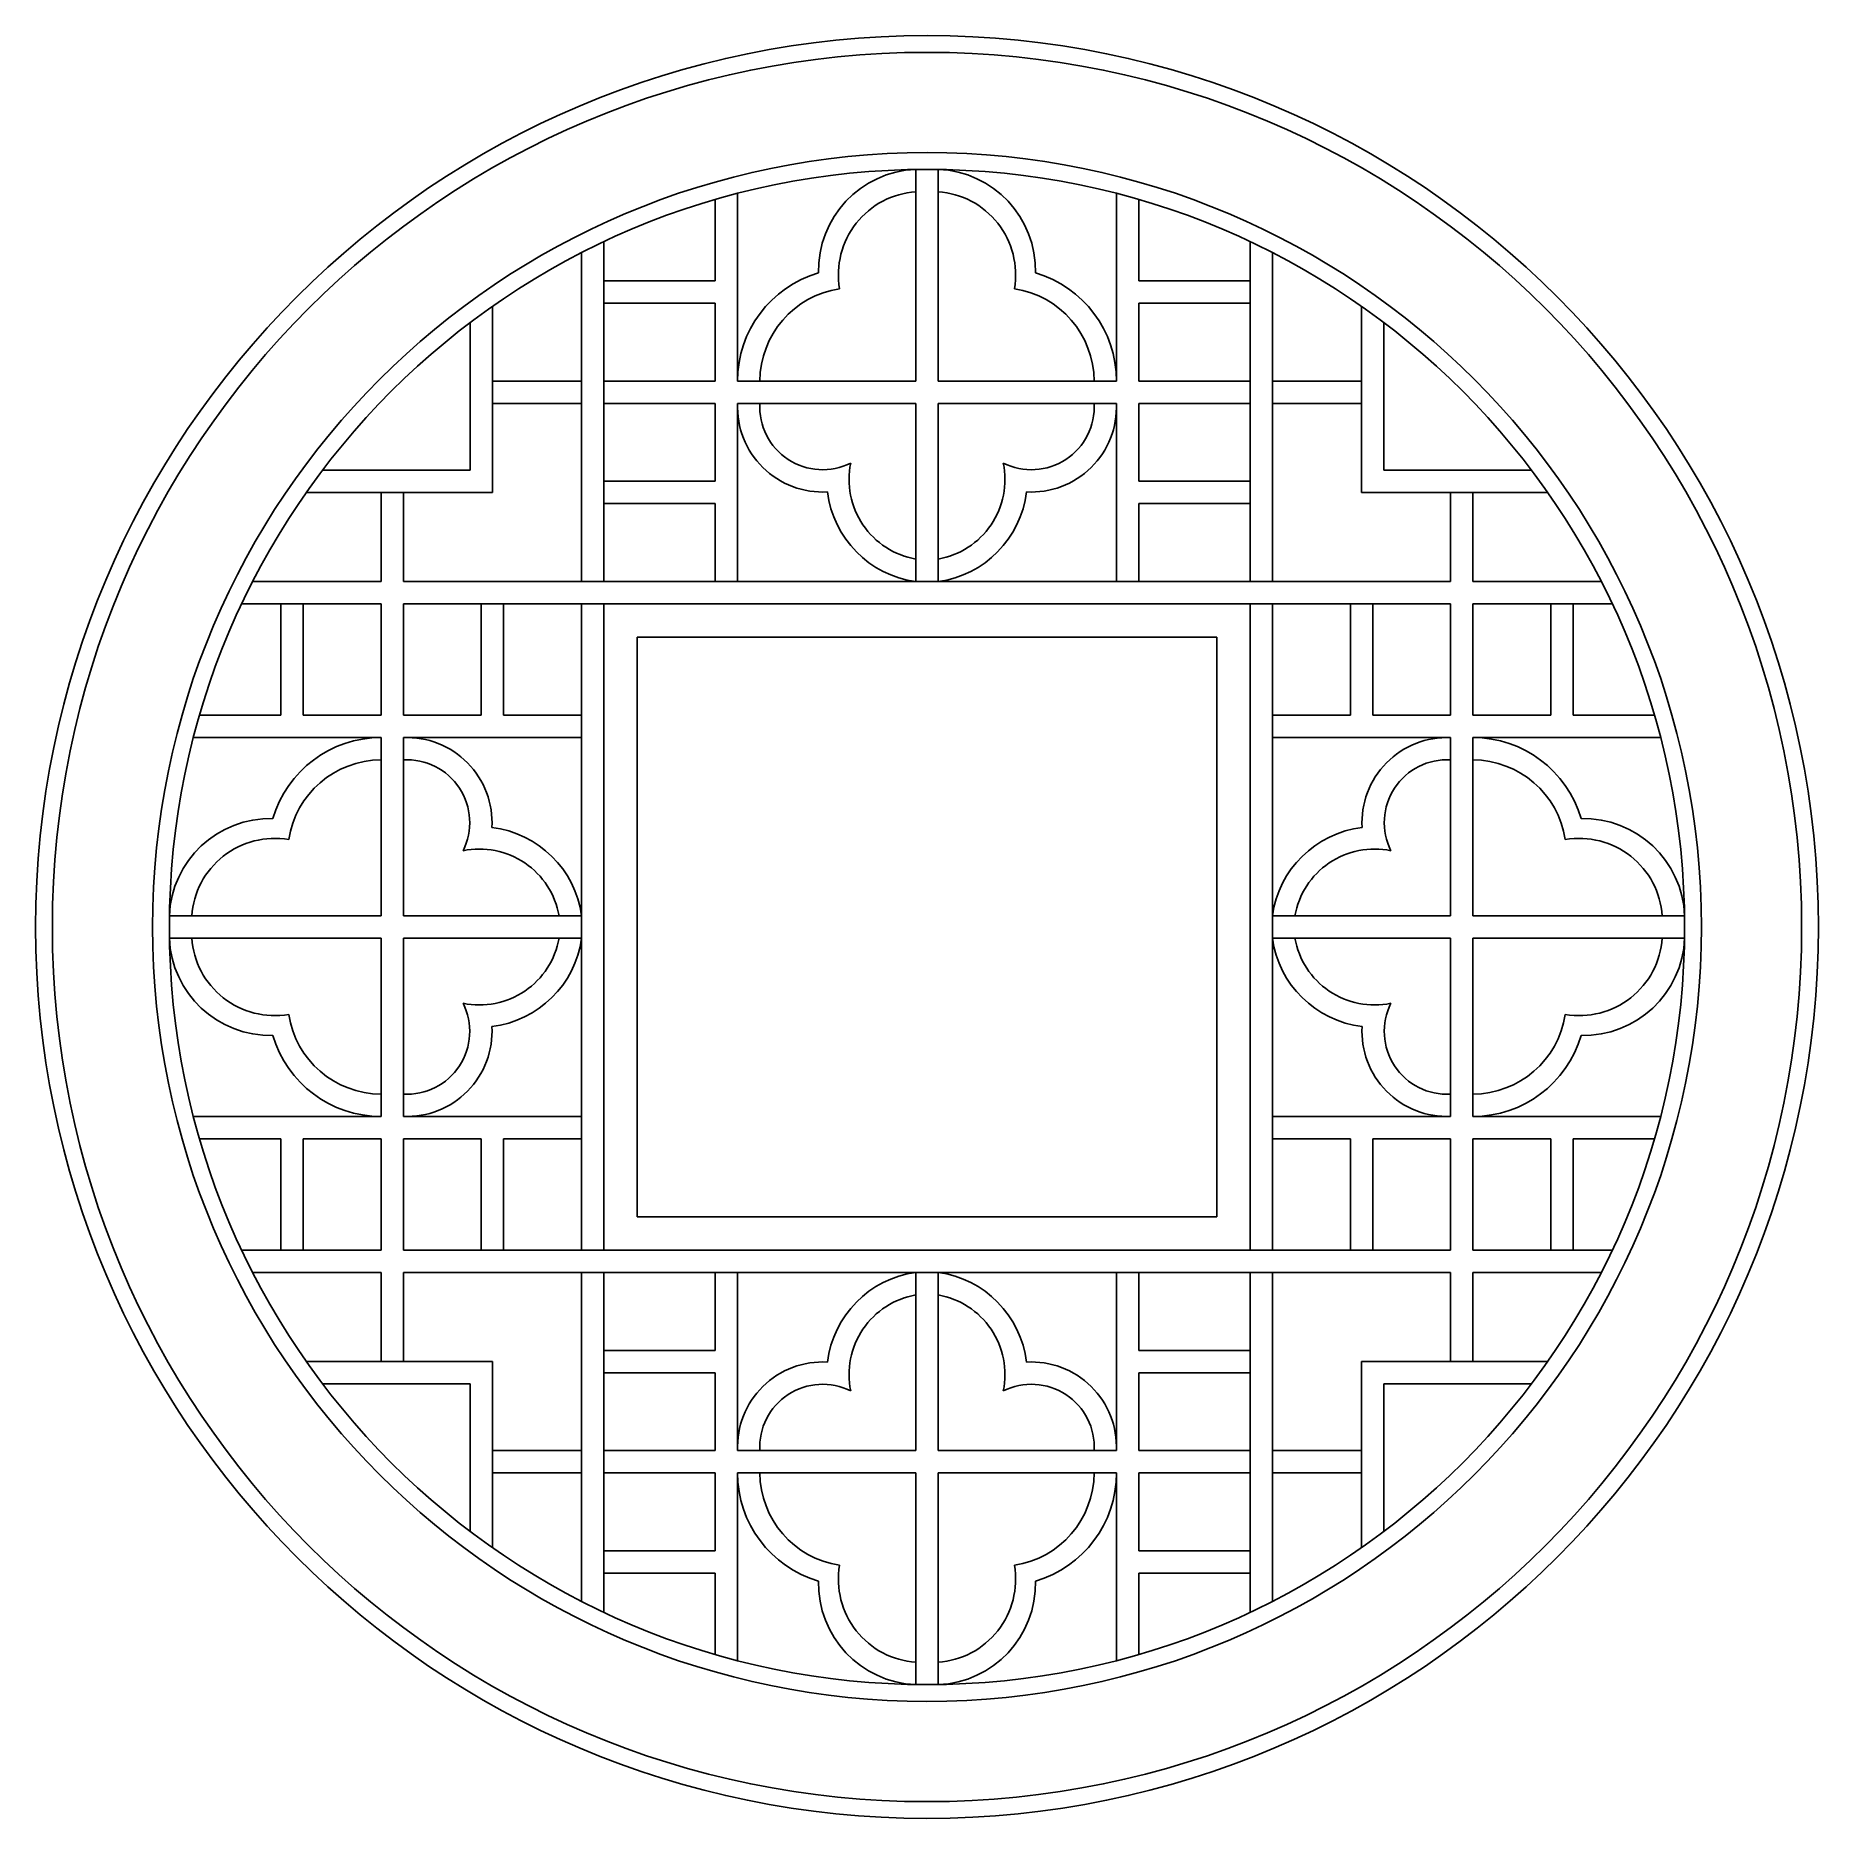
# Model space of a CAD drawing. Header units: metres. Extents: x 314 to 1914, y 2320 to 3920.
import ezdxf

# ---------------------------------------------------------------- set-up
doc = ezdxf.new("R2010")
doc.units = ezdxf.units.M
for name, color, linetype in [('3', 3, 'Continuous'), ('4', 4, 'Continuous'), ('7', 7, 'Continuous')]:
    doc.layers.add(name, color=color, linetype=linetype)

msp = doc.modelspace()

# ---------------------------------------------------------------- linework, layer by layer
at = {"layer": '3'}
for p, q in [((1104.13, 3610.41), (1104.13, 3800.34)), ((1124.13, 3610.41), (1124.13, 3800.34)), ((944.13, 3610.41), (944.13, 3778.82)), ((1284.13, 3610.41), (1284.13, 3778.82)), ((924.13, 3700.41), (924.13, 3773.33)), ((1304.13, 3700.41), (1304.13, 3773.33)), ((824.13, 3430.41), (824.13, 3735.47)), ((1404.13, 3430.41), (1404.13, 3735.47)), ((804.13, 3430.41), (804.13, 3725.64)), ((1424.13, 3430.41), (1424.13, 3725.64)), ((824.13, 3700.41), (924.13, 3700.41)), ((1304.13, 3700.41), (1404.13, 3700.41)), ((824.13, 3680.41), (924.13, 3680.41)), ((924.13, 3610.41), (924.13, 3680.41)), ((1304.13, 3680.41), (1404.13, 3680.41)), ((1304.13, 3610.41), (1304.13, 3680.41)), ((724.13, 3510.41), (724.13, 3677.46)), ((1504.13, 3510.41), (1504.13, 3677.46)), ((704.13, 3530.41), (704.13, 3662.9)), ((1524.13, 3530.41), (1524.13, 3662.9)), ((724.13, 3610.41), (804.13, 3610.41)), ((824.13, 3610.41), (924.13, 3610.41)), ((944.13, 3610.41), (1104.13, 3610.41)), ((1124.13, 3610.41), (1284.13, 3610.41)), ((1304.13, 3610.41), (1404.13, 3610.41)), ((1504.13, 3610.41), (1424.13, 3610.41)), ((724.13, 3590.41), (804.13, 3590.41)), ((824.13, 3590.41), (924.13, 3590.41)), ((924.13, 3520.41), (924.13, 3590.41)), ((944.13, 3590.41), (1104.13, 3590.41)), ((944.13, 3430.41), (944.13, 3590.41)), ((1104.13, 3430.41), (1104.13, 3590.41)), ((1124.13, 3590.41), (1284.13, 3590.41)), ((1124.13, 3430.41), (1124.13, 3590.41)), ((1284.13, 3430.41), (1284.13, 3590.41)), ((1304.13, 3590.41), (1404.13, 3590.41)), ((1304.13, 3520.41), (1304.13, 3590.41)), ((1504.13, 3590.41), (1424.13, 3590.41)), ((571.64, 3530.41), (704.13, 3530.41)), ((824.13, 3520.41), (924.13, 3520.41)), ((1304.13, 3520.41), (1404.13, 3520.41)), ((1656.62, 3530.41), (1524.13, 3530.41)), ((557.08, 3510.41), (724.13, 3510.41)), ((624.13, 3430.41), (624.13, 3510.41)), ((644.13, 3430.41), (644.13, 3510.41)), ((1671.18, 3510.41), (1504.13, 3510.41)), ((1584.13, 3430.41), (1584.13, 3510.41)), ((1604.13, 3430.41), (1604.13, 3510.41)), ((824.13, 3500.41), (924.13, 3500.41)), ((924.13, 3430.41), (924.13, 3500.41)), ((1304.13, 3500.41), (1404.13, 3500.41)), ((1304.13, 3430.41), (1304.13, 3500.41)), ((508.9, 3430.41), (624.13, 3430.41)), ((644.13, 3430.41), (1584.13, 3430.41)), ((1604.13, 3430.41), (1719.36, 3430.41)), ((499.07, 3410.41), (624.13, 3410.41)), ((534.13, 3310.41), (534.13, 3410.41)), ((554.13, 3310.41), (554.13, 3410.41)), ((624.13, 3310.41), (624.13, 3410.41)), ((644.13, 3410.41), (1584.13, 3410.41)), ((644.13, 3310.41), (644.13, 3410.41)), ((714.13, 3310.41), (714.13, 3410.41)), ((734.13, 3310.41), (734.13, 3410.41)), ((804.13, 2830.41), (804.13, 3410.41)), ((824.13, 2830.41), (824.13, 3410.41)), ((1404.13, 2830.41), (1404.13, 3410.41)), ((1424.13, 2830.41), (1424.13, 3410.41)), ((1494.13, 3410.41), (1494.13, 3310.41)), ((1514.13, 3410.41), (1514.13, 3310.41)), ((1584.13, 3410.41), (1584.13, 3310.41)), ((1604.13, 3410.41), (1729.19, 3410.41)), ((1604.13, 3410.41), (1604.13, 3310.41)), ((1674.13, 3410.41), (1674.13, 3310.41)), ((1694.13, 3410.41), (1694.13, 3310.41)), ((534.13, 3310.41), (461.21, 3310.41)), ((624.13, 3310.41), (554.13, 3310.41)), ((714.13, 3310.41), (644.13, 3310.41)), ((804.13, 3310.41), (734.13, 3310.41)), ((1424.13, 3310.41), (1494.13, 3310.41)), ((1514.13, 3310.41), (1584.13, 3310.41)), ((1604.13, 3310.41), (1674.13, 3310.41)), ((1694.13, 3310.41), (1767.05, 3310.41)), ((624.13, 3290.41), (455.72, 3290.41)), ((624.13, 3130.41), (624.13, 3290.41)), ((804.13, 3290.41), (644.13, 3290.41)), ((644.13, 3130.41), (644.13, 3290.41)), ((1424.13, 3290.41), (1584.13, 3290.41)), ((1584.13, 3290.41), (1584.13, 3130.41)), ((1604.13, 3290.41), (1772.54, 3290.41)), ((1604.13, 3290.41), (1604.13, 3130.41)), ((624.13, 3130.41), (434.2, 3130.41)), ((804.13, 3130.41), (644.13, 3130.41)), ((1424.13, 3130.41), (1584.13, 3130.41)), ((1604.13, 3130.41), (1794.06, 3130.41)), ((624.13, 3110.41), (434.2, 3110.41)), ((624.13, 2950.41), (624.13, 3110.41)), ((644.13, 2950.41), (644.13, 3110.41)), ((804.13, 3110.41), (644.13, 3110.41)), ((1424.13, 3110.41), (1584.13, 3110.41)), ((1584.13, 3110.41), (1584.13, 2950.41)), ((1604.13, 3110.41), (1604.13, 2950.41)), ((1604.13, 3110.41), (1794.06, 3110.41)), ((624.13, 2950.41), (455.72, 2950.41)), ((804.13, 2950.41), (644.13, 2950.41)), ((1424.13, 2950.41), (1584.13, 2950.41)), ((1604.13, 2950.41), (1772.54, 2950.41)), ((534.13, 2930.41), (461.21, 2930.41)), ((534.13, 2830.41), (534.13, 2930.41)), ((624.13, 2930.41), (554.13, 2930.41)), ((554.13, 2830.41), (554.13, 2930.41)), ((624.13, 2830.41), (624.13, 2930.41)), ((714.13, 2930.41), (644.13, 2930.41)), ((644.13, 2830.41), (644.13, 2930.41)), ((714.13, 2830.41), (714.13, 2930.41)), ((804.13, 2930.41), (734.13, 2930.41)), ((734.13, 2830.41), (734.13, 2930.41)), ((1424.13, 2930.41), (1494.13, 2930.41)), ((1494.13, 2930.41), (1494.13, 2830.41)), ((1514.13, 2930.41), (1584.13, 2930.41)), ((1514.13, 2930.41), (1514.13, 2830.41)), ((1584.13, 2930.41), (1584.13, 2830.41)), ((1604.13, 2930.41), (1674.13, 2930.41)), ((1604.13, 2930.41), (1604.13, 2830.41)), ((1674.13, 2930.41), (1674.13, 2830.41)), ((1694.13, 2930.41), (1767.05, 2930.41)), ((1694.13, 2930.41), (1694.13, 2830.41)), ((499.07, 2830.41), (624.13, 2830.41)), ((644.13, 2830.41), (1584.13, 2830.41)), ((1604.13, 2830.41), (1729.19, 2830.41)), ((508.9, 2810.41), (624.13, 2810.41)), ((624.13, 2810.41), (624.13, 2730.41)), ((644.13, 2810.41), (1584.13, 2810.41)), ((644.13, 2810.41), (644.13, 2730.41)), ((804.13, 2515.18), (804.13, 2810.41)), ((824.13, 2505.35), (824.13, 2810.41)), ((924.13, 2810.41), (924.13, 2740.41)), ((944.13, 2810.41), (944.13, 2650.41)), ((1104.13, 2810.41), (1104.13, 2650.41)), ((1124.13, 2810.41), (1124.13, 2650.41)), ((1284.13, 2810.41), (1284.13, 2650.41)), ((1304.13, 2810.41), (1304.13, 2740.41)), ((1404.13, 2505.35), (1404.13, 2810.41)), ((1424.13, 2515.18), (1424.13, 2810.41)), ((1584.13, 2810.41), (1584.13, 2730.41)), ((1604.13, 2810.41), (1719.36, 2810.41)), ((1604.13, 2810.41), (1604.13, 2730.41)), ((924.13, 2740.41), (824.13, 2740.41)), ((1404.13, 2740.41), (1304.13, 2740.41)), ((557.08, 2730.41), (724.13, 2730.41)), ((724.13, 2730.41), (724.13, 2563.36)), ((924.13, 2720.41), (824.13, 2720.41)), ((924.13, 2720.41), (924.13, 2650.41)), ((1404.13, 2720.41), (1304.13, 2720.41)), ((1304.13, 2720.41), (1304.13, 2650.41)), ((1671.18, 2730.41), (1504.13, 2730.41)), ((1504.13, 2730.41), (1504.13, 2563.36)), ((571.64, 2710.41), (704.13, 2710.41)), ((704.13, 2710.41), (704.13, 2577.92)), ((1656.62, 2710.41), (1524.13, 2710.41)), ((1524.13, 2710.41), (1524.13, 2577.92)), ((724.13, 2650.41), (804.13, 2650.41)), ((924.13, 2650.41), (824.13, 2650.41)), ((1104.13, 2650.41), (944.13, 2650.41)), ((1284.13, 2650.41), (1124.13, 2650.41)), ((1404.13, 2650.41), (1304.13, 2650.41)), ((1504.13, 2650.41), (1424.13, 2650.41)), ((724.13, 2630.41), (804.13, 2630.41)), ((924.13, 2630.41), (824.13, 2630.41)), ((924.13, 2630.41), (924.13, 2560.41)), ((1104.13, 2630.41), (944.13, 2630.41)), ((944.13, 2630.41), (944.13, 2462)), ((1104.13, 2630.41), (1104.13, 2440.48)), ((1284.13, 2630.41), (1124.13, 2630.41)), ((1124.13, 2630.41), (1124.13, 2440.48)), ((1284.13, 2630.41), (1284.13, 2462)), ((1404.13, 2630.41), (1304.13, 2630.41)), ((1304.13, 2630.41), (1304.13, 2560.41)), ((1504.13, 2630.41), (1424.13, 2630.41)), ((924.13, 2560.41), (824.13, 2560.41)), ((1404.13, 2560.41), (1304.13, 2560.41)), ((924.13, 2540.41), (824.13, 2540.41)), ((924.13, 2540.41), (924.13, 2467.49)), ((1404.13, 2540.41), (1304.13, 2540.41)), ((1304.13, 2540.41), (1304.13, 2467.49))]:
    msp.add_line(p, q, dxfattribs=at)
msp.add_circle((1114.13, 3120.41), 785, dxfattribs=at)
for centre, radius, start, end in [((1107.4, 3709.8), 90.59, 92.07, 181.52), ((1120.86, 3709.8), 90.59, 358.48, 87.93), ((1109.33, 3705.76), 74.74, 93.99, 189.59), ((1118.93, 3705.76), 74.74, 350.41, 86.01), ((1044.75, 3610.72), 100.62, 106.1, 180.17), ((1183.51, 3610.72), 100.62, 359.83, 73.9), ((1048.44, 3610), 84.29, 98.73, 179.72), ((1179.82, 3610), 84.29, 0.28, 81.27), ((1020.4, 3587.16), 76.34, 177.56, 273.31), ((1020.4, 3587.16), 56.34, 176.69, 296.64), ((1207.86, 3587.16), 56.34, 243.36, 3.31), ((1207.86, 3587.16), 76.34, 266.69, 2.44), ((1116.63, 3522.04), 72.48, 168.25, 260.07), ((1111.63, 3522.04), 72.48, 279.93, 11.75), ((1116.63, 3522.04), 92.48, 186.89, 262.23), ((1111.63, 3522.04), 92.48, 277.77, 353.11), ((623.82, 3189.79), 100.62, 89.83, 163.9), ((647.38, 3214.14), 76.34, 356.69, 92.44), ((1580.87, 3214.14), 76.34, 87.56, 183.31), ((1604.44, 3189.79), 100.62, 16.1, 90.17), ((624.54, 3186.1), 84.29, 90.28, 171.27), ((647.38, 3214.14), 56.34, 333.36, 93.31), ((1580.87, 3214.14), 56.34, 86.69, 206.64), ((1603.72, 3186.1), 84.29, 8.73, 89.72), ((524.74, 3127.14), 90.59, 88.48, 177.93), ((1703.52, 3127.14), 90.59, 2.07, 91.52), ((712.5, 3117.91), 92.48, 7.77, 83.11), ((1515.76, 3117.91), 92.48, 96.89, 172.23), ((528.78, 3125.21), 74.74, 80.41, 176.01), ((712.5, 3117.91), 72.48, 9.93, 101.75), ((1515.76, 3117.91), 72.48, 78.25, 170.07), ((1699.48, 3125.21), 74.74, 3.99, 99.59), ((524.74, 3113.68), 90.59, 182.07, 271.52), ((528.78, 3115.61), 74.74, 183.99, 279.59), ((712.5, 3122.91), 72.48, 258.25, 350.07), ((712.5, 3122.91), 92.48, 276.89, 352.23), ((1515.76, 3122.91), 92.48, 187.77, 263.11), ((1515.76, 3122.91), 72.48, 189.93, 281.75), ((1699.48, 3115.61), 74.74, 260.41, 356.01), ((1703.52, 3113.68), 90.59, 268.48, 357.93), ((624.54, 3054.72), 84.29, 188.73, 269.72), ((647.38, 3026.68), 56.34, 266.69, 26.64), ((1580.87, 3026.68), 56.34, 153.36, 273.31), ((1603.72, 3054.72), 84.29, 270.28, 351.27), ((647.38, 3026.68), 76.34, 267.56, 3.31), ((1580.87, 3026.68), 76.34, 176.69, 272.44), ((623.82, 3051.03), 100.62, 196.1, 270.17), ((1604.44, 3051.03), 100.62, 269.83, 343.9), ((1116.63, 2718.78), 92.48, 97.77, 173.11), ((1111.63, 2718.78), 92.48, 6.89, 82.23), ((1116.63, 2718.78), 72.48, 99.93, 191.75), ((1111.63, 2718.78), 72.48, 348.25, 80.07), ((1020.4, 2653.67), 76.34, 86.69, 182.44), ((1207.86, 2653.67), 76.34, 357.56, 93.31), ((1020.4, 2653.67), 56.34, 63.36, 183.31), ((1207.86, 2653.67), 56.34, 356.69, 116.64), ((1044.75, 2630.1), 100.62, 179.83, 253.9), ((1048.44, 2630.82), 84.29, 180.28, 261.27), ((1179.82, 2630.82), 84.29, 278.73, 359.72), ((1183.51, 2630.1), 100.62, 286.1, 0.17), ((1109.33, 2535.06), 74.74, 170.41, 266.01), ((1118.93, 2535.06), 74.74, 273.99, 9.59), ((1107.4, 2531.02), 90.59, 178.48, 267.93), ((1120.86, 2531.02), 90.59, 272.07, 1.52)]:
    msp.add_arc(centre, radius, start, end, dxfattribs=at)
at = {"layer": '4'}
msp.add_lwpolyline([(854.13, 3380.41), (1374.13, 3380.41), (1374.13, 2860.41), (854.13, 2860.41)], close=True, dxfattribs=at)
for radius in [800, 680]:
    msp.add_circle((1114.13, 3120.41), radius, dxfattribs=at)
at = {"layer": '7'}
msp.add_circle((1114.13, 3120.41), 695, dxfattribs=at)

doc.saveas('drawing.dxf')
